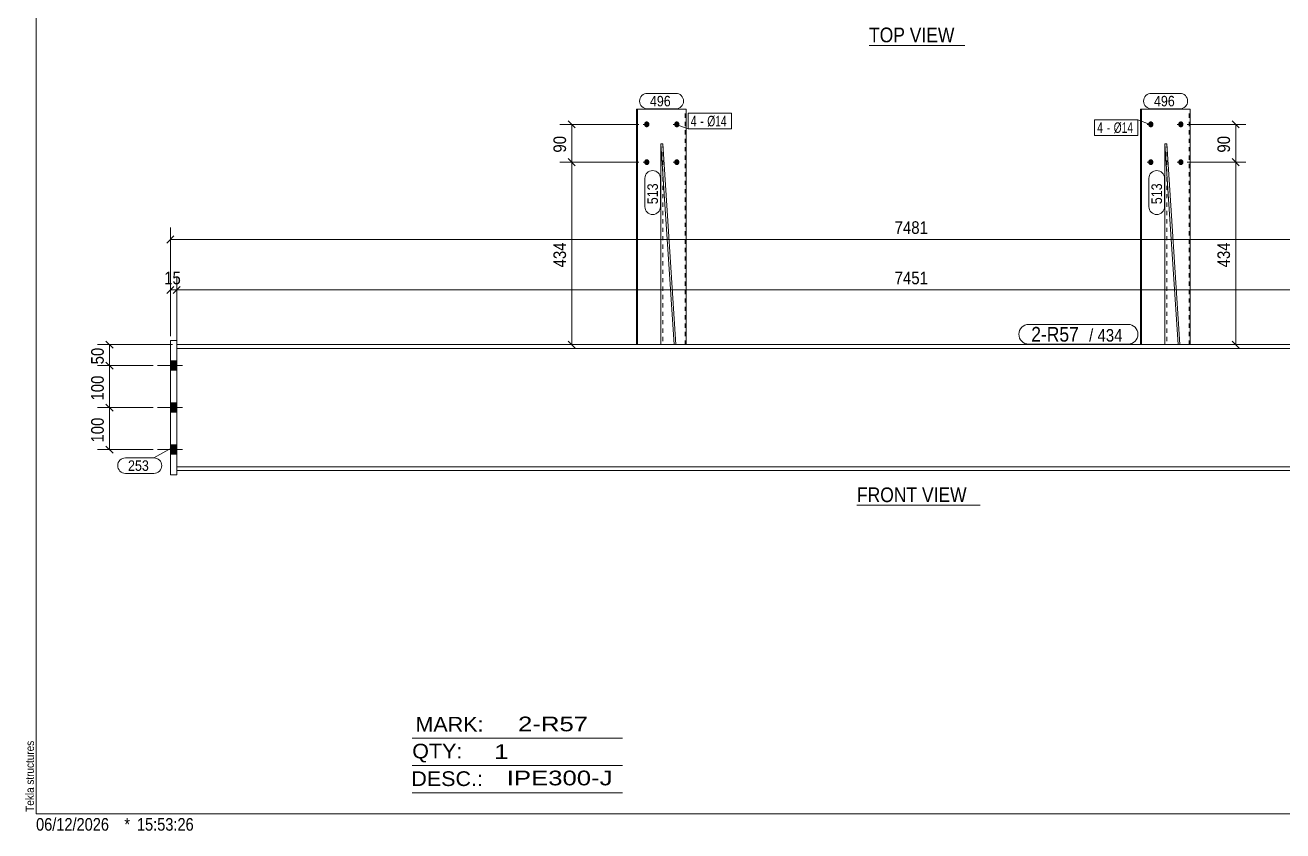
# Model space of a CAD drawing. Header units: millimetres. Extents: x 2 to 579, y 1 to 405.
# Drawn here: x 2.4 to 301.7, y 1 to 192.7 of the extents above; entities that cross this region are included whole.
import ezdxf

# ---------------------------------------------------------------- set-up
doc = ezdxf.new("R2010")
doc.units = ezdxf.units.MM
doc.linetypes.add('XKITLINE00', pattern=[0])
doc.linetypes.add('XKITLINE01', pattern=[4, 1, -1, 1, -1])
for name, color, linetype, lineweight in [('Bolt', 3, 'Continuous', 0), ('BoltMark', 7, 'Continuous', 0), ('Dimensions', 7, 'Continuous', 0), ('DrawingSheet', 5, 'Continuous', 0), ('OtherObjectType', 7, 'Continuous', 0), ('Part', 2, 'Continuous', 0), ('PartMark', 7, 'Continuous', 0)]:
    doc.layers.add(name, color=color, linetype=linetype, lineweight=lineweight)
doc.styles.add('ARIAL', font='ARIAL.TTF')
doc.styles.add('ARIAL_NARROW', font='ARIALN.TTF')

# ---------------------------------------------------------------- blocks, each defined once
blk = doc.blocks.new('*A2')
at = {"layer": 'Bolt'}
for points in [[(38.45, 110.6), (36.95, 110.6), (36.95, 112.8), (38.45, 112.8)], [(38.45, 110.6), (36.95, 110.6), (36.95, 112.8), (38.45, 112.8)], [(38.45, 100.6), (36.95, 100.6), (36.95, 102.8), (38.45, 102.8)], [(38.45, 100.6), (36.95, 100.6), (36.95, 102.8), (38.45, 102.8)], [(38.45, 90.6), (36.95, 90.6), (36.95, 92.8), (38.45, 92.8)], [(38.45, 90.6), (36.95, 90.6), (36.95, 92.8), (38.45, 92.8)]]:
    blk.add_hatch(color=3, dxfattribs=at).paths.add_polyline_path(points, flags=17)
at = {"layer": 'Bolt', "color": 3, "linetype": 'XKITLINE00', "lineweight": 0}
for p, q in [((33.85, 111.7), (39.85, 111.7)), ((33.85, 111.7), (39.85, 111.7)), ((36.95, 112.8), (38.45, 112.8)), ((36.95, 112.8), (38.45, 112.8)), ((36.95, 110.6), (38.45, 110.6)), ((36.95, 110.6), (38.45, 110.6)), ((36.95, 102.8), (38.45, 102.8)), ((36.95, 102.8), (38.45, 102.8)), ((33.85, 101.7), (39.85, 101.7)), ((33.85, 101.7), (39.85, 101.7)), ((36.95, 100.6), (38.45, 100.6)), ((36.95, 100.6), (38.45, 100.6)), ((36.95, 92.8), (38.45, 92.8)), ((36.95, 92.8), (38.45, 92.8)), ((33.85, 91.7), (39.85, 91.7)), ((33.85, 91.7), (39.85, 91.7)), ((36.95, 90.6), (38.45, 90.6)), ((36.95, 90.6), (38.45, 90.6))]:
    blk.add_line(p, q, dxfattribs=at)
blk = doc.blocks.new('*A3')
at = {"layer": 'Bolt'}
for points in [[(269.63, 169.15), (269.63, 169.19), (269.63, 169.22), (269.64, 169.26), (269.65, 169.29), (269.65, 169.32), (269.66, 169.36), (269.68, 169.39), (269.69, 169.42), (269.7, 169.45), (269.72, 169.48), (269.73, 169.51), (269.75, 169.54), (269.77, 169.56), (269.79, 169.59), (269.81, 169.61), (269.83, 169.64), (269.86, 169.66), (269.88, 169.68), (269.91, 169.7), (269.93, 169.72), (269.96, 169.74), (269.99, 169.75), (270.01, 169.77), (270.04, 169.78), (270.07, 169.79), (270.1, 169.8), (270.13, 169.81), (270.16, 169.81), (270.19, 169.82), (270.22, 169.82), (270.25, 169.82), (270.28, 169.82), (270.31, 169.82), (270.34, 169.81), (270.38, 169.81), (270.41, 169.8), (270.43, 169.79), (270.46, 169.78), (270.49, 169.77), (270.52, 169.75), (270.55, 169.74), (270.57, 169.72), (270.6, 169.7), (270.63, 169.68), (270.65, 169.66), (270.67, 169.64), (270.7, 169.61), (270.72, 169.59), (270.74, 169.56), (270.76, 169.54), (270.77, 169.51), (270.79, 169.48), (270.8, 169.45), (270.82, 169.42), (270.83, 169.39), (270.84, 169.36), (270.85, 169.32), (270.86, 169.29), (270.87, 169.26), (270.87, 169.22), (270.88, 169.19), (270.88, 169.15), (270.88, 169.12), (270.88, 169.09), (270.88, 169.05), (270.87, 169.02), (270.87, 168.98), (270.86, 168.95), (270.85, 168.92), (270.84, 168.88), (270.83, 168.85), (270.82, 168.82), (270.8, 168.79), (270.79, 168.76), (270.77, 168.73), (270.76, 168.7), (270.74, 168.68), (270.72, 168.65), (270.7, 168.62), (270.67, 168.6), (270.65, 168.58), (270.63, 168.56), (270.6, 168.54), (270.57, 168.52), (270.55, 168.5), (270.52, 168.49), (270.49, 168.47), (270.46, 168.46), (270.43, 168.45), (270.41, 168.44), (270.38, 168.43), (270.34, 168.43), (270.31, 168.42), (270.28, 168.42), (270.25, 168.42), (270.22, 168.42), (270.19, 168.42), (270.16, 168.43), (270.13, 168.43), (270.1, 168.44), (270.07, 168.45), (270.04, 168.46), (270.01, 168.47), (269.99, 168.49), (269.96, 168.5), (269.93, 168.52), (269.91, 168.54), (269.88, 168.56), (269.86, 168.58), (269.83, 168.6), (269.81, 168.62), (269.79, 168.65), (269.77, 168.68), (269.75, 168.7), (269.73, 168.73), (269.72, 168.76), (269.7, 168.79), (269.69, 168.82), (269.68, 168.85), (269.66, 168.88), (269.65, 168.92), (269.65, 168.95), (269.64, 168.98), (269.63, 169.02), (269.63, 169.05), (269.63, 169.09), (269.63, 169.12)], [(276.78, 169.15), (276.78, 169.19), (276.78, 169.22), (276.79, 169.26), (276.8, 169.29), (276.81, 169.32), (276.81, 169.36), (276.83, 169.39), (276.84, 169.42), (276.85, 169.45), (276.87, 169.48), (276.88, 169.51), (276.9, 169.54), (276.92, 169.56), (276.94, 169.59), (276.96, 169.61), (276.98, 169.64), (277.01, 169.66), (277.03, 169.68), (277.06, 169.7), (277.08, 169.72), (277.11, 169.74), (277.14, 169.75), (277.16, 169.77), (277.19, 169.78), (277.22, 169.79), (277.25, 169.8), (277.28, 169.81), (277.31, 169.81), (277.34, 169.82), (277.37, 169.82), (277.4, 169.82), (277.43, 169.82), (277.47, 169.82), (277.5, 169.81), (277.53, 169.81), (277.56, 169.8), (277.59, 169.79), (277.61, 169.78), (277.64, 169.77), (277.67, 169.75), (277.7, 169.74), (277.73, 169.72), (277.75, 169.7), (277.78, 169.68), (277.8, 169.66), (277.82, 169.64), (277.85, 169.61), (277.87, 169.59), (277.89, 169.56), (277.91, 169.54), (277.92, 169.51), (277.94, 169.48), (277.96, 169.45), (277.97, 169.42), (277.98, 169.39), (277.99, 169.36), (278, 169.32), (278.01, 169.29), (278.02, 169.26), (278.02, 169.22), (278.03, 169.19), (278.03, 169.15), (278.03, 169.12), (278.03, 169.09), (278.03, 169.05), (278.02, 169.02), (278.02, 168.98), (278.01, 168.95), (278, 168.92), (277.99, 168.88), (277.98, 168.85), (277.97, 168.82), (277.96, 168.79), (277.94, 168.76), (277.92, 168.73), (277.91, 168.7), (277.89, 168.68), (277.87, 168.65), (277.85, 168.62), (277.82, 168.6), (277.8, 168.58), (277.78, 168.56), (277.75, 168.54), (277.73, 168.52), (277.7, 168.5), (277.67, 168.49), (277.64, 168.47), (277.61, 168.46), (277.59, 168.45), (277.56, 168.44), (277.53, 168.43), (277.5, 168.43), (277.47, 168.42), (277.43, 168.42), (277.4, 168.42), (277.37, 168.42), (277.34, 168.42), (277.31, 168.43), (277.28, 168.43), (277.25, 168.44), (277.22, 168.45), (277.19, 168.46), (277.16, 168.47), (277.14, 168.49), (277.11, 168.5), (277.08, 168.52), (277.06, 168.54), (277.03, 168.56), (277.01, 168.58), (276.98, 168.6), (276.96, 168.62), (276.94, 168.65), (276.92, 168.68), (276.9, 168.7), (276.88, 168.73), (276.87, 168.76), (276.85, 168.79), (276.84, 168.82), (276.83, 168.85), (276.81, 168.88), (276.81, 168.92), (276.8, 168.95), (276.79, 168.98), (276.78, 169.02), (276.78, 169.05), (276.78, 169.09), (276.78, 169.12)], [(269.63, 160.15), (269.63, 160.19), (269.63, 160.22), (269.64, 160.26), (269.65, 160.29), (269.65, 160.32), (269.66, 160.36), (269.68, 160.39), (269.69, 160.42), (269.7, 160.45), (269.72, 160.48), (269.73, 160.51), (269.75, 160.54), (269.77, 160.56), (269.79, 160.59), (269.81, 160.61), (269.83, 160.64), (269.86, 160.66), (269.88, 160.68), (269.91, 160.7), (269.93, 160.72), (269.96, 160.74), (269.99, 160.75), (270.01, 160.77), (270.04, 160.78), (270.07, 160.79), (270.1, 160.8), (270.13, 160.81), (270.16, 160.81), (270.19, 160.82), (270.22, 160.82), (270.25, 160.82), (270.28, 160.82), (270.31, 160.82), (270.34, 160.81), (270.38, 160.81), (270.41, 160.8), (270.43, 160.79), (270.46, 160.78), (270.49, 160.77), (270.52, 160.75), (270.55, 160.74), (270.57, 160.72), (270.6, 160.7), (270.63, 160.68), (270.65, 160.66), (270.67, 160.64), (270.7, 160.61), (270.72, 160.59), (270.74, 160.56), (270.76, 160.54), (270.77, 160.51), (270.79, 160.48), (270.8, 160.45), (270.82, 160.42), (270.83, 160.39), (270.84, 160.36), (270.85, 160.32), (270.86, 160.29), (270.87, 160.26), (270.87, 160.22), (270.88, 160.19), (270.88, 160.15), (270.88, 160.12), (270.88, 160.09), (270.88, 160.05), (270.87, 160.02), (270.87, 159.98), (270.86, 159.95), (270.85, 159.92), (270.84, 159.88), (270.83, 159.85), (270.82, 159.82), (270.8, 159.79), (270.79, 159.76), (270.77, 159.73), (270.76, 159.7), (270.74, 159.68), (270.72, 159.65), (270.7, 159.62), (270.67, 159.6), (270.65, 159.58), (270.63, 159.56), (270.6, 159.54), (270.57, 159.52), (270.55, 159.5), (270.52, 159.49), (270.49, 159.47), (270.46, 159.46), (270.43, 159.45), (270.41, 159.44), (270.38, 159.43), (270.34, 159.43), (270.31, 159.42), (270.28, 159.42), (270.25, 159.42), (270.22, 159.42), (270.19, 159.42), (270.16, 159.43), (270.13, 159.43), (270.1, 159.44), (270.07, 159.45), (270.04, 159.46), (270.01, 159.47), (269.99, 159.49), (269.96, 159.5), (269.93, 159.52), (269.91, 159.54), (269.88, 159.56), (269.86, 159.58), (269.83, 159.6), (269.81, 159.62), (269.79, 159.65), (269.77, 159.68), (269.75, 159.7), (269.73, 159.73), (269.72, 159.76), (269.7, 159.79), (269.69, 159.82), (269.68, 159.85), (269.66, 159.88), (269.65, 159.92), (269.65, 159.95), (269.64, 159.98), (269.63, 160.02), (269.63, 160.05), (269.63, 160.09), (269.63, 160.12)], [(276.78, 160.15), (276.78, 160.19), (276.78, 160.22), (276.79, 160.26), (276.8, 160.29), (276.81, 160.32), (276.81, 160.36), (276.83, 160.39), (276.84, 160.42), (276.85, 160.45), (276.87, 160.48), (276.88, 160.51), (276.9, 160.54), (276.92, 160.56), (276.94, 160.59), (276.96, 160.61), (276.98, 160.64), (277.01, 160.66), (277.03, 160.68), (277.06, 160.7), (277.08, 160.72), (277.11, 160.74), (277.14, 160.75), (277.16, 160.77), (277.19, 160.78), (277.22, 160.79), (277.25, 160.8), (277.28, 160.81), (277.31, 160.81), (277.34, 160.82), (277.37, 160.82), (277.4, 160.82), (277.43, 160.82), (277.47, 160.82), (277.5, 160.81), (277.53, 160.81), (277.56, 160.8), (277.59, 160.79), (277.61, 160.78), (277.64, 160.77), (277.67, 160.75), (277.7, 160.74), (277.73, 160.72), (277.75, 160.7), (277.78, 160.68), (277.8, 160.66), (277.82, 160.64), (277.85, 160.61), (277.87, 160.59), (277.89, 160.56), (277.91, 160.54), (277.92, 160.51), (277.94, 160.48), (277.96, 160.45), (277.97, 160.42), (277.98, 160.39), (277.99, 160.36), (278, 160.32), (278.01, 160.29), (278.02, 160.26), (278.02, 160.22), (278.03, 160.19), (278.03, 160.15), (278.03, 160.12), (278.03, 160.09), (278.03, 160.05), (278.02, 160.02), (278.02, 159.98), (278.01, 159.95), (278, 159.92), (277.99, 159.88), (277.98, 159.85), (277.97, 159.82), (277.96, 159.79), (277.94, 159.76), (277.92, 159.73), (277.91, 159.7), (277.89, 159.68), (277.87, 159.65), (277.85, 159.62), (277.82, 159.6), (277.8, 159.58), (277.78, 159.56), (277.75, 159.54), (277.73, 159.52), (277.7, 159.5), (277.67, 159.49), (277.64, 159.47), (277.61, 159.46), (277.59, 159.45), (277.56, 159.44), (277.53, 159.43), (277.5, 159.43), (277.47, 159.42), (277.43, 159.42), (277.4, 159.42), (277.37, 159.42), (277.34, 159.42), (277.31, 159.43), (277.28, 159.43), (277.25, 159.44), (277.22, 159.45), (277.19, 159.46), (277.16, 159.47), (277.14, 159.49), (277.11, 159.5), (277.08, 159.52), (277.06, 159.54), (277.03, 159.56), (277.01, 159.58), (276.98, 159.6), (276.96, 159.62), (276.94, 159.65), (276.92, 159.68), (276.9, 159.7), (276.88, 159.73), (276.87, 159.76), (276.85, 159.79), (276.84, 159.82), (276.83, 159.85), (276.81, 159.88), (276.81, 159.92), (276.8, 159.95), (276.79, 159.98), (276.78, 160.02), (276.78, 160.05), (276.78, 160.09), (276.78, 160.12)]]:
    blk.add_hatch(color=3, dxfattribs=at).paths.add_polyline_path(points, flags=17)
at = {"layer": 'Bolt', "color": 3, "linetype": 'XKITLINE00', "lineweight": 0}
for p, q in [((270.75, 169.12), (269.41, 169.12)), ((277.9, 169.12), (276.56, 169.12)), ((270.75, 160.12), (269.41, 160.12)), ((277.9, 160.12), (276.56, 160.12))]:
    blk.add_line(p, q, dxfattribs=at)
blk = doc.blocks.new('*A4')
at = {"layer": 'Bolt'}
for points in [[(149.68, 169.15), (149.69, 169.19), (149.69, 169.22), (149.7, 169.26), (149.7, 169.29), (149.71, 169.32), (149.72, 169.36), (149.73, 169.39), (149.74, 169.42), (149.76, 169.45), (149.77, 169.48), (149.79, 169.51), (149.81, 169.54), (149.83, 169.56), (149.85, 169.59), (149.87, 169.61), (149.89, 169.64), (149.91, 169.66), (149.94, 169.68), (149.96, 169.7), (149.99, 169.72), (150.01, 169.74), (150.04, 169.75), (150.07, 169.77), (150.1, 169.78), (150.13, 169.79), (150.16, 169.8), (150.19, 169.81), (150.22, 169.81), (150.25, 169.82), (150.28, 169.82), (150.31, 169.82), (150.34, 169.82), (150.37, 169.82), (150.4, 169.81), (150.43, 169.81), (150.46, 169.8), (150.49, 169.79), (150.52, 169.78), (150.55, 169.77), (150.58, 169.75), (150.6, 169.74), (150.63, 169.72), (150.66, 169.7), (150.68, 169.68), (150.71, 169.66), (150.73, 169.64), (150.75, 169.61), (150.77, 169.59), (150.79, 169.56), (150.81, 169.54), (150.83, 169.51), (150.85, 169.48), (150.86, 169.45), (150.87, 169.42), (150.89, 169.39), (150.9, 169.36), (150.91, 169.32), (150.92, 169.29), (150.92, 169.26), (150.93, 169.22), (150.93, 169.19), (150.93, 169.15), (150.93, 169.12), (150.93, 169.09), (150.93, 169.05), (150.93, 169.02), (150.92, 168.98), (150.92, 168.95), (150.91, 168.92), (150.9, 168.88), (150.89, 168.85), (150.87, 168.82), (150.86, 168.79), (150.85, 168.76), (150.83, 168.73), (150.81, 168.7), (150.79, 168.68), (150.77, 168.65), (150.75, 168.62), (150.73, 168.6), (150.71, 168.58), (150.68, 168.56), (150.66, 168.54), (150.63, 168.52), (150.6, 168.5), (150.58, 168.49), (150.55, 168.47), (150.52, 168.46), (150.49, 168.45), (150.46, 168.44), (150.43, 168.43), (150.4, 168.43), (150.37, 168.42), (150.34, 168.42), (150.31, 168.42), (150.28, 168.42), (150.25, 168.42), (150.22, 168.43), (150.19, 168.43), (150.16, 168.44), (150.13, 168.45), (150.1, 168.46), (150.07, 168.47), (150.04, 168.49), (150.01, 168.5), (149.99, 168.52), (149.96, 168.54), (149.94, 168.56), (149.91, 168.58), (149.89, 168.6), (149.87, 168.62), (149.85, 168.65), (149.83, 168.68), (149.81, 168.7), (149.79, 168.73), (149.77, 168.76), (149.76, 168.79), (149.74, 168.82), (149.73, 168.85), (149.72, 168.88), (149.71, 168.92), (149.7, 168.95), (149.7, 168.98), (149.69, 169.02), (149.69, 169.05), (149.68, 169.09), (149.68, 169.12)], [(156.83, 169.15), (156.84, 169.19), (156.84, 169.22), (156.85, 169.26), (156.85, 169.29), (156.86, 169.32), (156.87, 169.36), (156.88, 169.39), (156.89, 169.42), (156.91, 169.45), (156.92, 169.48), (156.94, 169.51), (156.96, 169.54), (156.98, 169.56), (157, 169.59), (157.02, 169.61), (157.04, 169.64), (157.06, 169.66), (157.09, 169.68), (157.11, 169.7), (157.14, 169.72), (157.16, 169.74), (157.19, 169.75), (157.22, 169.77), (157.25, 169.78), (157.28, 169.79), (157.31, 169.8), (157.34, 169.81), (157.37, 169.81), (157.4, 169.82), (157.43, 169.82), (157.46, 169.82), (157.49, 169.82), (157.52, 169.82), (157.55, 169.81), (157.58, 169.81), (157.61, 169.8), (157.64, 169.79), (157.67, 169.78), (157.7, 169.77), (157.73, 169.75), (157.75, 169.74), (157.78, 169.72), (157.81, 169.7), (157.83, 169.68), (157.86, 169.66), (157.88, 169.64), (157.9, 169.61), (157.92, 169.59), (157.94, 169.56), (157.96, 169.54), (157.98, 169.51), (158, 169.48), (158.01, 169.45), (158.03, 169.42), (158.04, 169.39), (158.05, 169.36), (158.06, 169.32), (158.07, 169.29), (158.07, 169.26), (158.08, 169.22), (158.08, 169.19), (158.08, 169.15), (158.09, 169.12), (158.08, 169.09), (158.08, 169.05), (158.08, 169.02), (158.07, 168.98), (158.07, 168.95), (158.06, 168.92), (158.05, 168.88), (158.04, 168.85), (158.03, 168.82), (158.01, 168.79), (158, 168.76), (157.98, 168.73), (157.96, 168.7), (157.94, 168.68), (157.92, 168.65), (157.9, 168.62), (157.88, 168.6), (157.86, 168.58), (157.83, 168.56), (157.81, 168.54), (157.78, 168.52), (157.75, 168.5), (157.73, 168.49), (157.7, 168.47), (157.67, 168.46), (157.64, 168.45), (157.61, 168.44), (157.58, 168.43), (157.55, 168.43), (157.52, 168.42), (157.49, 168.42), (157.46, 168.42), (157.43, 168.42), (157.4, 168.42), (157.37, 168.43), (157.34, 168.43), (157.31, 168.44), (157.28, 168.45), (157.25, 168.46), (157.22, 168.47), (157.19, 168.49), (157.16, 168.5), (157.14, 168.52), (157.11, 168.54), (157.09, 168.56), (157.06, 168.58), (157.04, 168.6), (157.02, 168.62), (157, 168.65), (156.98, 168.68), (156.96, 168.7), (156.94, 168.73), (156.92, 168.76), (156.91, 168.79), (156.89, 168.82), (156.88, 168.85), (156.87, 168.88), (156.86, 168.92), (156.85, 168.95), (156.85, 168.98), (156.84, 169.02), (156.84, 169.05), (156.83, 169.09), (156.83, 169.12)], [(149.68, 160.15), (149.69, 160.19), (149.69, 160.22), (149.7, 160.26), (149.7, 160.29), (149.71, 160.32), (149.72, 160.36), (149.73, 160.39), (149.74, 160.42), (149.76, 160.45), (149.77, 160.48), (149.79, 160.51), (149.81, 160.54), (149.83, 160.56), (149.85, 160.59), (149.87, 160.61), (149.89, 160.64), (149.91, 160.66), (149.94, 160.68), (149.96, 160.7), (149.99, 160.72), (150.01, 160.74), (150.04, 160.75), (150.07, 160.77), (150.1, 160.78), (150.13, 160.79), (150.16, 160.8), (150.19, 160.81), (150.22, 160.81), (150.25, 160.82), (150.28, 160.82), (150.31, 160.82), (150.34, 160.82), (150.37, 160.82), (150.4, 160.81), (150.43, 160.81), (150.46, 160.8), (150.49, 160.79), (150.52, 160.78), (150.55, 160.77), (150.58, 160.75), (150.6, 160.74), (150.63, 160.72), (150.66, 160.7), (150.68, 160.68), (150.71, 160.66), (150.73, 160.64), (150.75, 160.61), (150.77, 160.59), (150.79, 160.56), (150.81, 160.54), (150.83, 160.51), (150.85, 160.48), (150.86, 160.45), (150.87, 160.42), (150.89, 160.39), (150.9, 160.36), (150.91, 160.32), (150.92, 160.29), (150.92, 160.26), (150.93, 160.22), (150.93, 160.19), (150.93, 160.15), (150.93, 160.12), (150.93, 160.09), (150.93, 160.05), (150.93, 160.02), (150.92, 159.98), (150.92, 159.95), (150.91, 159.92), (150.9, 159.88), (150.89, 159.85), (150.87, 159.82), (150.86, 159.79), (150.85, 159.76), (150.83, 159.73), (150.81, 159.7), (150.79, 159.68), (150.77, 159.65), (150.75, 159.62), (150.73, 159.6), (150.71, 159.58), (150.68, 159.56), (150.66, 159.54), (150.63, 159.52), (150.6, 159.5), (150.58, 159.49), (150.55, 159.47), (150.52, 159.46), (150.49, 159.45), (150.46, 159.44), (150.43, 159.43), (150.4, 159.43), (150.37, 159.42), (150.34, 159.42), (150.31, 159.42), (150.28, 159.42), (150.25, 159.42), (150.22, 159.43), (150.19, 159.43), (150.16, 159.44), (150.13, 159.45), (150.1, 159.46), (150.07, 159.47), (150.04, 159.49), (150.01, 159.5), (149.99, 159.52), (149.96, 159.54), (149.94, 159.56), (149.91, 159.58), (149.89, 159.6), (149.87, 159.62), (149.85, 159.65), (149.83, 159.68), (149.81, 159.7), (149.79, 159.73), (149.77, 159.76), (149.76, 159.79), (149.74, 159.82), (149.73, 159.85), (149.72, 159.88), (149.71, 159.92), (149.7, 159.95), (149.7, 159.98), (149.69, 160.02), (149.69, 160.05), (149.68, 160.09), (149.68, 160.12)], [(156.83, 160.15), (156.84, 160.19), (156.84, 160.22), (156.85, 160.26), (156.85, 160.29), (156.86, 160.32), (156.87, 160.36), (156.88, 160.39), (156.89, 160.42), (156.91, 160.45), (156.92, 160.48), (156.94, 160.51), (156.96, 160.54), (156.98, 160.56), (157, 160.59), (157.02, 160.61), (157.04, 160.64), (157.06, 160.66), (157.09, 160.68), (157.11, 160.7), (157.14, 160.72), (157.16, 160.74), (157.19, 160.75), (157.22, 160.77), (157.25, 160.78), (157.28, 160.79), (157.31, 160.8), (157.34, 160.81), (157.37, 160.81), (157.4, 160.82), (157.43, 160.82), (157.46, 160.82), (157.49, 160.82), (157.52, 160.82), (157.55, 160.81), (157.58, 160.81), (157.61, 160.8), (157.64, 160.79), (157.67, 160.78), (157.7, 160.77), (157.73, 160.75), (157.75, 160.74), (157.78, 160.72), (157.81, 160.7), (157.83, 160.68), (157.86, 160.66), (157.88, 160.64), (157.9, 160.61), (157.92, 160.59), (157.94, 160.56), (157.96, 160.54), (157.98, 160.51), (158, 160.48), (158.01, 160.45), (158.03, 160.42), (158.04, 160.39), (158.05, 160.36), (158.06, 160.32), (158.07, 160.29), (158.07, 160.26), (158.08, 160.22), (158.08, 160.19), (158.08, 160.15), (158.09, 160.12), (158.08, 160.09), (158.08, 160.05), (158.08, 160.02), (158.07, 159.98), (158.07, 159.95), (158.06, 159.92), (158.05, 159.88), (158.04, 159.85), (158.03, 159.82), (158.01, 159.79), (158, 159.76), (157.98, 159.73), (157.96, 159.7), (157.94, 159.68), (157.92, 159.65), (157.9, 159.62), (157.88, 159.6), (157.86, 159.58), (157.83, 159.56), (157.81, 159.54), (157.78, 159.52), (157.75, 159.5), (157.73, 159.49), (157.7, 159.47), (157.67, 159.46), (157.64, 159.45), (157.61, 159.44), (157.58, 159.43), (157.55, 159.43), (157.52, 159.42), (157.49, 159.42), (157.46, 159.42), (157.43, 159.42), (157.4, 159.42), (157.37, 159.43), (157.34, 159.43), (157.31, 159.44), (157.28, 159.45), (157.25, 159.46), (157.22, 159.47), (157.19, 159.49), (157.16, 159.5), (157.14, 159.52), (157.11, 159.54), (157.09, 159.56), (157.06, 159.58), (157.04, 159.6), (157.02, 159.62), (157, 159.65), (156.98, 159.68), (156.96, 159.7), (156.94, 159.73), (156.92, 159.76), (156.91, 159.79), (156.89, 159.82), (156.88, 159.85), (156.87, 159.88), (156.86, 159.92), (156.85, 159.95), (156.85, 159.98), (156.84, 160.02), (156.84, 160.05), (156.83, 160.09), (156.83, 160.12)]]:
    blk.add_hatch(color=3, dxfattribs=at).paths.add_polyline_path(points, flags=17)
at = {"layer": 'Bolt', "color": 3, "linetype": 'XKITLINE00', "lineweight": 0}
for p, q in [((150.81, 169.12), (149.46, 169.12)), ((157.96, 169.12), (156.61, 169.12)), ((150.81, 160.12), (149.46, 160.12)), ((157.96, 160.12), (156.61, 160.12))]:
    blk.add_line(p, q, dxfattribs=at)
blk = doc.blocks.new('*A5')
at = {"layer": 'Part', "color": 2, "linetype": 'XKITLINE00', "lineweight": 0}
for p, q in [((38.45, 116.7), (93.75, 116.7)), ((93.75, 115.8), (38.45, 115.8)), ((93.85, 116.7), (213.69, 116.7)), ((213.69, 115.8), (93.85, 115.8)), ((213.79, 116.7), (333.64, 116.7)), ((333.64, 115.8), (213.79, 115.8)), ((93.75, 87.6), (38.45, 87.6)), ((213.69, 87.6), (93.85, 87.6)), ((333.64, 87.6), (213.79, 87.6)), ((38.45, 86.7), (93.75, 86.7)), ((93.85, 86.7), (213.69, 86.7)), ((213.79, 86.7), (333.64, 86.7))]:
    blk.add_line(p, q, dxfattribs=at)
at = {"layer": 'Part', "color": 7, "linetype": 'XKITLINE01', "lineweight": 0}
blk.add_line((38.45, 116.7), (38.45, 86.7), dxfattribs=at)
blk = doc.blocks.new('*A7')
at = {"layer": 'Part', "color": 2, "linetype": 'XKITLINE00', "lineweight": 0}
for p, q in [((38.45, 117.7), (36.95, 117.7)), ((36.95, 117.7), (36.95, 85.7)), ((38.45, 85.7), (38.45, 117.7)), ((36.95, 85.7), (38.45, 85.7))]:
    blk.add_line(p, q, dxfattribs=at)
blk = doc.blocks.new('*A8')
at = {"layer": 'Part', "color": 2, "linetype": 'XKITLINE00', "lineweight": 0}
for p, q in [((267.79, 172.7), (279.64, 172.7)), ((267.79, 116.7), (267.79, 172.7)), ((268.02, 116.7), (268.02, 172.7)), ((279.64, 172.7), (279.64, 116.7))]:
    blk.add_line(p, q, dxfattribs=at)
at = {"layer": 'Part', "color": 7, "linetype": 'XKITLINE01', "lineweight": 0}
for p, q in [((279.41, 116.7), (279.41, 172.7)), ((279.64, 116.7), (267.79, 116.7))]:
    blk.add_line(p, q, dxfattribs=at)
blk = doc.blocks.new('*A9')
at = {"layer": 'Part', "color": 2, "linetype": 'XKITLINE00', "lineweight": 0}
for p, q in [((274.05, 164.52), (273.61, 164.52)), ((273.61, 164.52), (276.74, 116.7)), ((273.61, 116.7), (273.61, 164.52)), ((277.19, 116.7), (274.05, 164.52))]:
    blk.add_line(p, q, dxfattribs=at)
at = {"layer": 'Part', "color": 7, "linetype": 'XKITLINE01', "lineweight": 0}
for p, q in [((274.05, 164.52), (274.05, 116.7)), ((273.61, 116.7), (277.19, 116.7))]:
    blk.add_line(p, q, dxfattribs=at)
blk = doc.blocks.new('*A10')
at = {"layer": 'Part', "color": 2, "linetype": 'XKITLINE00', "lineweight": 0}
for p, q in [((147.85, 172.7), (159.69, 172.7)), ((147.85, 116.7), (147.85, 172.7)), ((148.07, 116.7), (148.07, 172.7)), ((159.69, 172.7), (159.69, 116.7))]:
    blk.add_line(p, q, dxfattribs=at)
at = {"layer": 'Part', "color": 7, "linetype": 'XKITLINE01', "lineweight": 0}
for p, q in [((159.47, 116.7), (159.47, 172.7)), ((159.69, 116.7), (147.85, 116.7))]:
    blk.add_line(p, q, dxfattribs=at)
blk = doc.blocks.new('*A11')
at = {"layer": 'Part', "color": 2, "linetype": 'XKITLINE00', "lineweight": 0}
for p, q in [((154.11, 164.52), (153.66, 164.52)), ((153.66, 164.52), (156.8, 116.7)), ((153.66, 116.7), (153.66, 164.52)), ((157.25, 116.7), (154.11, 164.52))]:
    blk.add_line(p, q, dxfattribs=at)
at = {"layer": 'Part', "color": 7, "linetype": 'XKITLINE01', "lineweight": 0}
for p, q in [((154.11, 164.52), (154.11, 116.7)), ((153.66, 116.7), (157.25, 116.7))]:
    blk.add_line(p, q, dxfattribs=at)
blk = doc.blocks.new('*A25')
at = {"layer": 'DrawingSheet', "color": 5, "linetype": 'XKITLINE00', "lineweight": 0}
for p, q in [((5, 405), (5, 5)), ((5, 5), (579, 5))]:
    blk.add_line(p, q, dxfattribs=at)
at = {"layer": 'DrawingSheet', "color": 5, "style": 'ARIAL', "width": 0.85}
blk.add_text('Tekla structures', height=2, rotation=90, dxfattribs=at).set_placement((4.5, 5.5))
blk = doc.blocks.new('*A29')
at = {"layer": 'OtherObjectType', "color": 6, "linetype": 'XKITLINE00', "lineweight": 0}
for p, q in [((94.5, 23), (144.5, 23)), ((94.5, 16.5), (144.5, 16.5)), ((94.5, 10), (144.5, 10))]:
    blk.add_line(p, q, dxfattribs=at)
at = {"layer": 'OtherObjectType', "color": 6, "style": 'ARIAL_NARROW'}
for s, width, p in [('MARK:', 1.275, (95.27, 24.58)), ('2-R57', 1.525501, (119.69, 24.65)), ('QTY:', 1.275, (94.5, 18.19)), ('1', 1.525501, (113.99, 18.05)), ('DESC.:', 1.275, (94.29, 11.63)), ('IPE300-J', 1.525501, (117, 11.79))]:
    blk.add_text(s, height=3.5, dxfattribs=dict(at, width=width)).set_placement(p)
blk = doc.blocks.new('*A32')
at = {"layer": 'OtherObjectType', "color": 7, "style": 'ARIAL_NARROW', "width": 1.008832}
for s, p in [('06/12/2026', (4.99, 1)), ('*', (26, 1)), ('15:53:26', (29, 1))]:
    blk.add_text(s, height=3, dxfattribs=at).set_placement(p)
blk = doc.blocks.new('*A33')
at = {"layer": 'Dimensions', "color": 7, "linetype": 'XKITLINE00', "lineweight": 0}
for p, q in [((36.95, 118.7), (36.95, 144.55)), ((37.8, 142.55), (36.1, 140.85)), ((36.95, 141.7), (390.54, 141.7))]:
    blk.add_line(p, q, dxfattribs=at)
at = {"layer": 'Dimensions', "color": 3}
blk.add_point((36.95, 141.7), dxfattribs=at)
at = {"layer": 'Dimensions', "color": 3, "style": 'ARIAL', "width": 0.85}
blk.add_text('7481', height=3, dxfattribs=at).set_placement((209.29, 143.05))
blk = doc.blocks.new('*A34')
at = {"layer": 'Dimensions', "color": 7, "linetype": 'XKITLINE00', "lineweight": 0}
for p, q in [((36.95, 118.7), (36.95, 132.55)), ((38.45, 117.7), (38.45, 132.55)), ((37.8, 130.55), (36.1, 128.85)), ((36.95, 129.7), (38.45, 129.7)), ((39.3, 130.55), (37.6, 128.85))]:
    blk.add_line(p, q, dxfattribs=at)
at = {"layer": 'Dimensions', "color": 3}
for p in [(36.95, 129.7), (38.45, 129.7)]:
    blk.add_point(p, dxfattribs=at)
at = {"layer": 'Dimensions', "color": 3, "style": 'ARIAL', "width": 0.85}
blk.add_text('15', height=3, dxfattribs=at).set_placement((35.47, 131.05))
blk = doc.blocks.new('*A35')
at = {"layer": 'Dimensions', "color": 7, "linetype": 'XKITLINE00', "lineweight": 0}
for p, q in [((38.45, 117.7), (38.45, 132.55)), ((39.3, 130.55), (37.6, 128.85)), ((38.45, 129.7), (389.04, 129.7))]:
    blk.add_line(p, q, dxfattribs=at)
at = {"layer": 'Dimensions', "color": 3}
blk.add_point((38.45, 129.7), dxfattribs=at)
at = {"layer": 'Dimensions', "color": 3, "style": 'ARIAL', "width": 0.85}
blk.add_text('7451', height=3, dxfattribs=at).set_placement((209.29, 131.05))
blk = doc.blocks.new('*A37')
at = {"layer": 'Dimensions', "color": 7, "linetype": 'XKITLINE00', "lineweight": 0}
for p, q in [((148.46, 160.12), (129.6, 160.12)), ((131.6, 160.97), (133.3, 159.27)), ((132.45, 116.7), (132.45, 160.12)), ((131.6, 117.55), (133.3, 115.85)), ((148.46, 116.7), (129.6, 116.7))]:
    blk.add_line(p, q, dxfattribs=at)
at = {"layer": 'Dimensions', "color": 3}
for p in [(132.45, 160.12), (132.45, 116.7)]:
    blk.add_point(p, dxfattribs=at)
at = {"layer": 'Dimensions', "color": 3, "style": 'ARIAL', "width": 0.85}
blk.add_text('434', height=3, rotation=90.0002, dxfattribs=at).set_placement((131.1, 135.07))
blk = doc.blocks.new('*A38')
at = {"layer": 'Dimensions', "color": 7, "linetype": 'XKITLINE00', "lineweight": 0}
for p, q in [((148.46, 169.12), (129.6, 169.12)), ((131.6, 169.97), (133.3, 168.27)), ((132.45, 160.12), (132.45, 169.12)), ((148.46, 160.12), (129.6, 160.12)), ((131.6, 160.97), (133.3, 159.27))]:
    blk.add_line(p, q, dxfattribs=at)
at = {"layer": 'Dimensions', "color": 3}
for p in [(132.45, 169.12), (132.45, 160.12)]:
    blk.add_point(p, dxfattribs=at)
at = {"layer": 'Dimensions', "color": 3, "style": 'ARIAL', "width": 0.85}
blk.add_text('90', height=3, rotation=90.0002, dxfattribs=at).set_placement((131.1, 162.39))
blk = doc.blocks.new('*A39')
at = {"layer": 'Dimensions', "color": 7, "linetype": 'XKITLINE00', "lineweight": 0}
for p, q in [((278.9, 160.12), (292.85, 160.12)), ((289.6, 160.97), (291.3, 159.27)), ((290.45, 116.7), (290.45, 160.12)), ((289.6, 117.55), (291.3, 115.85)), ((278.9, 116.7), (292.85, 116.7))]:
    blk.add_line(p, q, dxfattribs=at)
at = {"layer": 'Dimensions', "color": 3}
for p in [(290.45, 160.12), (290.45, 116.7)]:
    blk.add_point(p, dxfattribs=at)
at = {"layer": 'Dimensions', "color": 3, "style": 'ARIAL', "width": 0.85}
blk.add_text('434', height=3, rotation=90.0002, dxfattribs=at).set_placement((289.1, 135.07))
blk = doc.blocks.new('*A40')
at = {"layer": 'Dimensions', "color": 7, "linetype": 'XKITLINE00', "lineweight": 0}
for p, q in [((278.9, 169.12), (292.85, 169.12)), ((289.6, 169.97), (291.3, 168.27)), ((290.45, 160.12), (290.45, 169.12)), ((278.9, 160.12), (292.85, 160.12)), ((289.6, 160.97), (291.3, 159.27))]:
    blk.add_line(p, q, dxfattribs=at)
at = {"layer": 'Dimensions', "color": 3}
for p in [(290.45, 169.12), (290.45, 160.12)]:
    blk.add_point(p, dxfattribs=at)
at = {"layer": 'Dimensions', "color": 3, "style": 'ARIAL', "width": 0.85}
blk.add_text('90', height=3, rotation=90.0002, dxfattribs=at).set_placement((289.1, 162.39))
blk = doc.blocks.new('*A41')
at = {"layer": 'Dimensions', "color": 7, "linetype": 'XKITLINE00', "lineweight": 0}
for p, q in [((21.6, 102.55), (23.3, 100.85)), ((32.85, 101.7), (19.6, 101.7)), ((22.45, 91.7), (22.45, 101.7)), ((32.85, 91.7), (19.6, 91.7)), ((21.6, 92.55), (23.3, 90.85))]:
    blk.add_line(p, q, dxfattribs=at)
at = {"layer": 'Dimensions', "color": 3}
for p in [(22.45, 101.7), (22.45, 91.7)]:
    blk.add_point(p, dxfattribs=at)
at = {"layer": 'Dimensions', "color": 3, "style": 'ARIAL', "width": 0.85}
blk.add_text('100', height=3, rotation=90.0002, dxfattribs=at).set_placement((21.1, 93.37))
blk = doc.blocks.new('*A42')
at = {"layer": 'Dimensions', "color": 7, "linetype": 'XKITLINE00', "lineweight": 0}
for p, q in [((32.85, 111.7), (19.6, 111.7)), ((21.6, 112.55), (23.3, 110.85)), ((22.45, 101.7), (22.45, 111.7)), ((21.6, 102.55), (23.3, 100.85)), ((32.85, 101.7), (19.6, 101.7))]:
    blk.add_line(p, q, dxfattribs=at)
at = {"layer": 'Dimensions', "color": 3}
for p in [(22.45, 111.7), (22.45, 101.7)]:
    blk.add_point(p, dxfattribs=at)
at = {"layer": 'Dimensions', "color": 3, "style": 'ARIAL', "width": 0.85}
blk.add_text('100', height=3, rotation=90.0002, dxfattribs=at).set_placement((21.1, 103.37))
blk = doc.blocks.new('*A43')
at = {"layer": 'Dimensions', "color": 7, "linetype": 'XKITLINE00', "lineweight": 0}
for p, q in [((21.6, 117.55), (23.3, 115.85)), ((37.45, 116.7), (19.6, 116.7)), ((22.45, 111.7), (22.45, 116.7)), ((32.85, 111.7), (19.6, 111.7)), ((21.6, 112.55), (23.3, 110.85))]:
    blk.add_line(p, q, dxfattribs=at)
at = {"layer": 'Dimensions', "color": 3}
for p in [(22.45, 116.7), (22.45, 111.7)]:
    blk.add_point(p, dxfattribs=at)
at = {"layer": 'Dimensions', "color": 3, "style": 'ARIAL', "width": 0.85}
blk.add_text('50', height=3, rotation=90.0002, dxfattribs=at).set_placement((21.1, 111.98))
blk = doc.blocks.new('*A47')
at = {"layer": 'BoltMark', "color": 7, "linetype": 'XKITLINE00', "lineweight": 0}
for p, q in [((160.19, 171.75), (170.48, 171.75)), ((160.19, 168.05), (160.19, 171.75)), ((170.48, 168.05), (170.48, 171.75)), ((157.29, 169.12), (160.19, 168.05)), ((160.19, 168.05), (170.48, 168.05))]:
    blk.add_line(p, q, dxfattribs=at)
at = {"layer": 'BoltMark', "color": 3, "style": 'ARIAL_NARROW', "width": 0.85}
for s, p in [('4', (160.79, 168.65)), ('Ø14', (164.71, 168.65)), ('-', (163.05, 168.65))]:
    blk.add_text(s, height=2.5, dxfattribs=at).set_placement(p)
blk = doc.blocks.new('*A48')
at = {"layer": 'BoltMark', "color": 7, "linetype": 'XKITLINE00', "lineweight": 0}
for p, q in [((256.89, 170.19), (267.18, 170.19)), ((256.89, 166.49), (256.89, 170.19)), ((267.18, 166.49), (267.18, 170.19)), ((270.08, 169.12), (267.18, 170.19)), ((256.89, 166.49), (267.18, 166.49))]:
    blk.add_line(p, q, dxfattribs=at)
at = {"layer": 'BoltMark', "color": 3, "style": 'ARIAL_NARROW', "width": 0.85}
for s, p in [('4', (257.49, 167.09)), ('-', (259.76, 167.09)), ('Ø14', (261.42, 167.09))]:
    blk.add_text(s, height=2.5, dxfattribs=at).set_placement(p)
blk = doc.blocks.new('*A49')
at = {"layer": 'PartMark', "color": 7, "linetype": 'XKITLINE00', "lineweight": 0}
for p, q in [((241.2, 121.5), (264.85, 121.5)), ((241.2, 116.8), (264.85, 116.8))]:
    blk.add_line(p, q, dxfattribs=at)
for centre, start, end in [((241.2, 119.15), 90, 270), ((264.85, 119.15), 270, 90)]:
    blk.add_arc(centre, 2.35, start, end, dxfattribs=at)
at = {"layer": 'PartMark', "color": 1, "style": 'ARIAL', "width": 0.85}
blk.add_text('2-R57', height=3.5, dxfattribs=at).set_placement((241.8, 117.4))
at = {"layer": 'PartMark', "color": 3, "style": 'ARIAL', "width": 0.85}
for s, p in [('/', (255.56, 117.4)), ('434', (257.57, 117.4))]:
    blk.add_text(s, height=3, dxfattribs=at).set_placement(p)
blk = doc.blocks.new('*A51')
at = {"layer": 'PartMark', "color": 7, "linetype": 'XKITLINE00', "lineweight": 0}
for p, q in [((37.28, 92.13), (33.04, 89.74)), ((26.27, 89.74), (33.04, 89.74)), ((26.27, 86.04), (33.04, 86.04))]:
    blk.add_line(p, q, dxfattribs=at)
for centre, start, end in [((26.27, 87.89), 90, 270), ((33.04, 87.89), 270, 90)]:
    blk.add_arc(centre, 1.85, start, end, dxfattribs=at)
at = {"layer": 'PartMark', "color": 3, "style": 'ARIAL', "width": 0.85}
blk.add_text('253', height=2.5, dxfattribs=at).set_placement((26.87, 86.64))
blk = doc.blocks.new('*A52')
at = {"layer": 'PartMark', "color": 7, "linetype": 'XKITLINE00', "lineweight": 0}
for p, q in [((270.4, 176.5), (277.16, 176.5)), ((270.4, 172.8), (277.16, 172.8))]:
    blk.add_line(p, q, dxfattribs=at)
for centre, start, end in [((270.4, 174.65), 90, 270), ((277.16, 174.65), 270, 90)]:
    blk.add_arc(centre, 1.85, start, end, dxfattribs=at)
at = {"layer": 'PartMark', "color": 3, "style": 'ARIAL', "width": 0.85}
blk.add_text('496', height=2.5, dxfattribs=at).set_placement((271, 173.4))
blk = doc.blocks.new('*A53')
at = {"layer": 'PartMark', "color": 7, "linetype": 'XKITLINE00', "lineweight": 0}
for p, q in [((269.81, 149.51), (269.81, 156.27)), ((273.51, 149.51), (273.51, 156.27))]:
    blk.add_line(p, q, dxfattribs=at)
for centre, start, end in [((271.66, 156.27), 360, 180), ((271.66, 149.51), 180, 360)]:
    blk.add_arc(centre, 1.85, start, end, dxfattribs=at)
at = {"layer": 'PartMark', "color": 3, "style": 'ARIAL', "width": 0.85}
blk.add_text('513', height=2.5, rotation=90.0002, dxfattribs=at).set_placement((272.91, 150.11))
blk = doc.blocks.new('*A54')
at = {"layer": 'PartMark', "color": 7, "linetype": 'XKITLINE00', "lineweight": 0}
for p, q in [((150.46, 176.5), (157.22, 176.5)), ((150.46, 172.8), (157.22, 172.8))]:
    blk.add_line(p, q, dxfattribs=at)
for centre, start, end in [((150.46, 174.65), 90, 270), ((157.22, 174.65), 270, 90)]:
    blk.add_arc(centre, 1.85, start, end, dxfattribs=at)
at = {"layer": 'PartMark', "color": 3, "style": 'ARIAL', "width": 0.85}
blk.add_text('496', height=2.5, dxfattribs=at).set_placement((151.06, 173.4))
blk = doc.blocks.new('*A55')
at = {"layer": 'PartMark', "color": 7, "linetype": 'XKITLINE00', "lineweight": 0}
for p, q in [((149.86, 149.51), (149.86, 156.27)), ((153.56, 149.51), (153.56, 156.27))]:
    blk.add_line(p, q, dxfattribs=at)
for centre, start, end in [((151.71, 156.27), 360, 180), ((151.71, 149.51), 180, 360)]:
    blk.add_arc(centre, 1.85, start, end, dxfattribs=at)
at = {"layer": 'PartMark', "color": 3, "style": 'ARIAL', "width": 0.85}
blk.add_text('513', height=2.5, rotation=90.0002, dxfattribs=at).set_placement((152.96, 150.11))
blk = doc.blocks.new('*A56')
at = {"layer": 'OtherObjectType', "color": 7, "linetype": 'XKITLINE00', "lineweight": 0}
blk.add_line((200.33, 78.45), (229.62, 78.45), dxfattribs=at)
at = {"layer": 'OtherObjectType', "color": 7, "style": 'ARIAL', "width": 0.85}
blk.add_text('FRONT VIEW', height=3.5, dxfattribs=at).set_placement((200.33, 79.2))
blk = doc.blocks.new('*A80')
at = {"layer": 'OtherObjectType', "color": 7, "linetype": 'XKITLINE00', "lineweight": 0}
blk.add_line((203.2, 187.9), (226.02, 187.9), dxfattribs=at)
at = {"layer": 'OtherObjectType', "color": 7, "style": 'ARIAL', "width": 0.85}
blk.add_text('TOP VIEW', height=3.5, dxfattribs=at).set_placement((203.2, 188.65))

msp = doc.modelspace()

# ---------------------------------------------------------------- block references
at = {"lineweight": 0}
for name in ['*A25', '*A80', '*A54', '*A52', '*A10', '*A47', '*A8', '*A38', '*A4', '*A48', '*A3', '*A40', '*A11', '*A9', '*A37', '*A39', '*A55', '*A53', '*A33', '*A34', '*A35', '*A49', '*A43', '*A7', '*A42', '*A2', '*A41', '*A51', '*A56', '*A29', '*A32']:
    msp.add_blockref(name, (0, 0), dxfattribs=at)
at = {"layer": 'Part', "lineweight": 0}
msp.add_blockref('*A5', (0, 0), dxfattribs=at)

doc.saveas('drawing.dxf')
